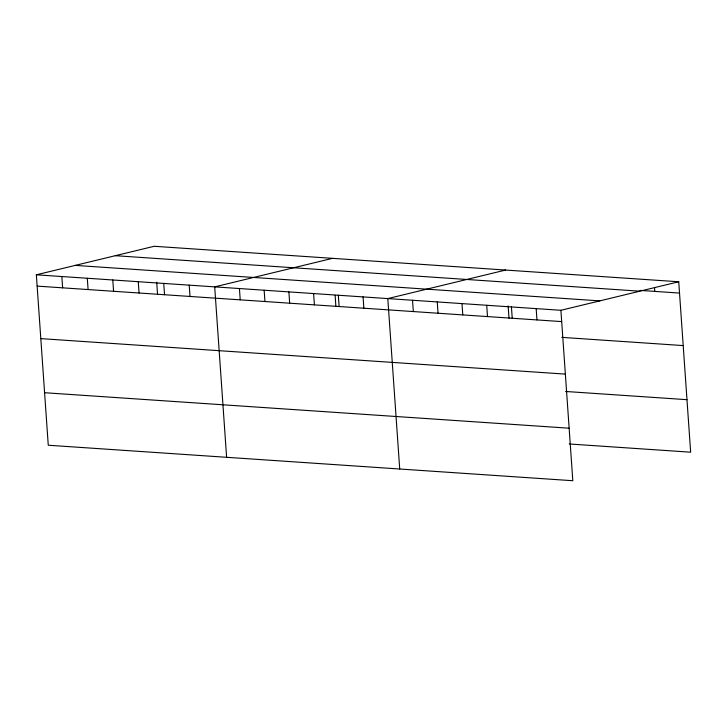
<?xml version="1.0" encoding="UTF-8"?>
<svg xmlns="http://www.w3.org/2000/svg" width="727" height="727" viewBox="0 0 727 727"><rect width="100%" height="100%" fill="white"/><g stroke="black" fill="none" stroke-linecap="round" stroke-linejoin="round"><path stroke-width="1.09" d="M678.736 281.767L560.899 310.293L572.812 480.72L48.264 445.233L36.35 274.806L154.188 246.28L678.736 281.767L690.65 452.194L569.259 443.979M332.53 258.349L214.692 286.874L226.615 457.301M505.628 270.053L387.8 298.588L399.714 469.006M640.178 290.409L679.527 293.072M115.302 255.695L639.851 291.182M75.235 265.391L599.784 300.878M36.35 274.806L560.899 310.293M37.141 286.111L561.689 321.598M561.798 337.364L683.198 345.579M40.812 338.618L565.361 374.105M565.579 391.471L686.979 399.677M44.592 392.725L569.141 428.212M654.554 288.01L654.791 291.4M536.172 308.621L536.962 319.925M511.435 306.948L512.226 318.253M508.146 305.94L509 318.226M486.708 305.276L487.499 316.581M461.981 303.604L462.772 314.909M437.254 301.932L438.045 313.237M412.527 300.26L413.318 311.565M363.064 296.916L363.854 308.221M338.337 295.244L339.127 306.54M335.12 295.344L335.901 306.521M313.61 293.563L314.4 304.867M288.883 291.89L289.673 303.195M264.155 290.218L264.946 301.523M239.428 288.546L240.219 299.851M189.22 285.148L190.011 296.452M163.739 283.43L164.529 294.735M156.696 282.167L157.55 294.453M138.266 281.703L139.057 293.008M112.785 279.977L113.576 291.282M87.304 278.259L88.094 289.564M61.831 276.533L62.622 287.837"/></g></svg>
